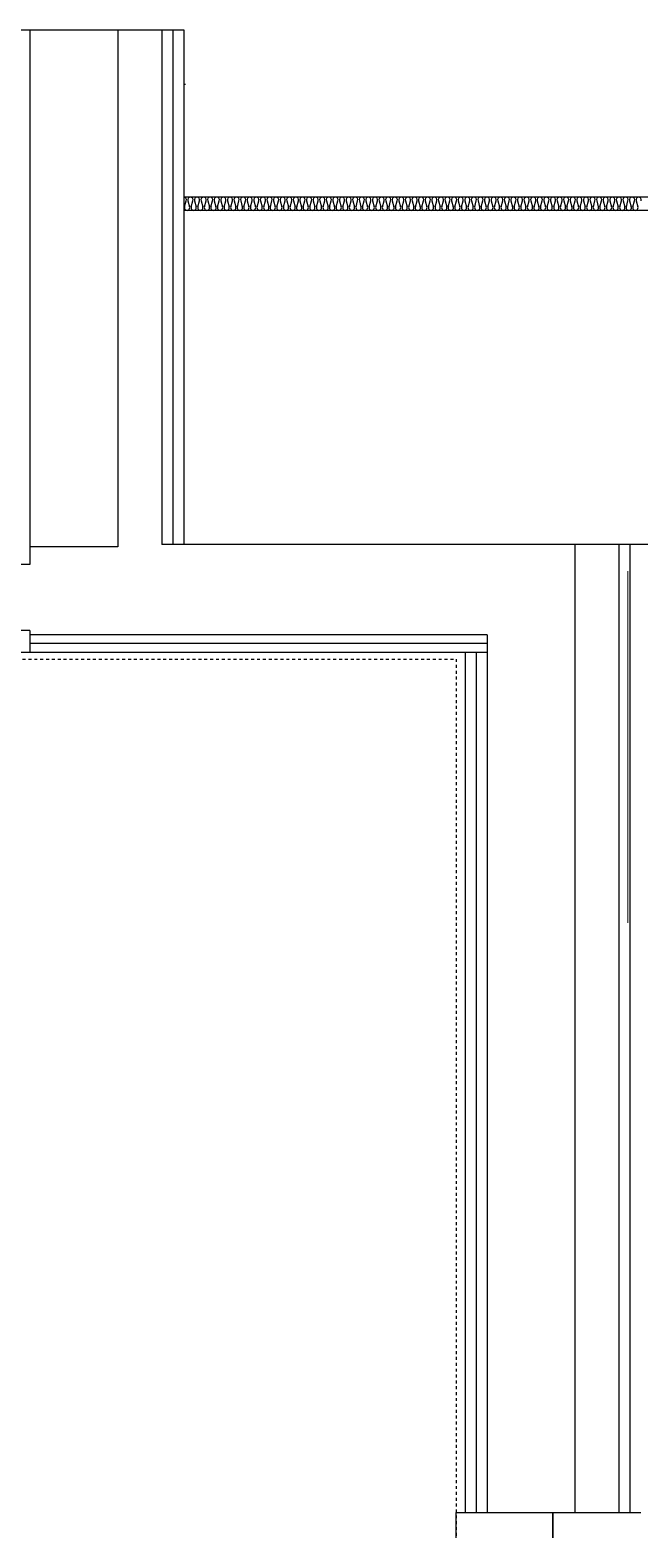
# Model space of a CAD drawing. Header units: millimetres. Extents: x 836 to 24182, y 1037 to 15910.
# Drawn here: x 21476 to 22516, y 8785 to 11342 of the extents above; entities that cross this region are included whole.
import ezdxf

# ---------------------------------------------------------------- set-up
doc = ezdxf.new("R2010")
doc.units = ezdxf.units.MM
doc.linetypes.add('HIDDEN', pattern=[10, 5, -5])
for name, color, linetype in [('전용면적', 30, 'Continuous'), ('주동원본-1$0$A_DRY', 5, 'Continuous'), ('주동원본-1$0$A_INS', 8, 'Continuous'), ('주동원본-1$0$A_STL-2', 34, 'Continuous'), ('주동원본-1$0$A_WIN', 126, 'Continuous'), ('주동원본-1$0$AS_CON', 10, 'Continuous')]:
    doc.layers.add(name, color=color, linetype=linetype)
doc.layers.add('주동원본-1$0$F-FUR', color=6, linetype='Continuous', lineweight=0)

msp = doc.modelspace()

# ---------------------------------------------------------------- linework, layer by layer
msp.add_line((21438.8, 11342.5), (21738.8, 11342.5))
at = {"layer": '전용면적', "linetype": 'HIDDEN'}
for p, q in [((21423.8, 10270), (22203.8, 10270)), ((22203.8, 10270), (22203.8, 3520))]:
    msp.add_line(p, q, dxfattribs=at)
at = {"layer": '주동원본-1$0$A_DRY'}
for p, q in [((21476.3, 11342.5), (21476.3, 10431.2)), ((21701.3, 11342.5), (21701.3, 10465)), ((21738.8, 11342.5), (21738.8, 11035)), ((21738.8, 10465), (21701.3, 10465)), ((22481.3, 10465), (22481.3, 8815)), ((21476.3, 10431.2), (17583.8, 10431.2)), ((21476.3, 10318.7), (17583.8, 10318.7)), ((21476.3, 10318.7), (21476.3, 10281.2)), ((22256.3, 10311.2), (21476.3, 10311.2)), ((22256.3, 10311.2), (22256.3, 8815)), ((21476.3, 10281.2), (17583.8, 10281.2)), ((22256.3, 10281.2), (21476.3, 10281.2)), ((22218.8, 10281.2), (22218.8, 8815))]:
    msp.add_line(p, q, dxfattribs=at)
at = {"layer": '주동원본-1$0$A_DRY', "color": 8}
for p, q in [((21720.1, 11342.5), (21720.1, 10465)), ((22500.1, 10465), (22500.1, 8815)), ((22256.3, 10296.2), (21476.3, 10296.2)), ((22237.6, 10281.2), (22237.6, 8815))]:
    msp.add_line(p, q, dxfattribs=at)
at = {"layer": '주동원본-1$0$A_INS', "ltscale": 0.7}
for p, q in [((21626.3, 11342.5), (21626.3, 10461.2)), ((21740.2, 11041.1), (21743, 11051.4)), ((21745.9, 11051.4), (21748.7, 11041.1)), ((21751.5, 11041.1), (21754.3, 11051.4)), ((21757.1, 11051.4), (21759.9, 11041.1)), ((21762.7, 11041.1), (21765.5, 11051.4)), ((21768.4, 11051.4), (21771.2, 11041.1)), ((21774, 11041.1), (21776.8, 11051.4)), ((21779.6, 11051.4), (21782.4, 11041.1)), ((21785.2, 11041.1), (21788, 11051.4)), ((21790.9, 11051.4), (21793.7, 11041.1)), ((21796.5, 11041.1), (21799.3, 11051.4)), ((21802.1, 11051.4), (21804.9, 11041.1)), ((21807.7, 11041.1), (21810.5, 11051.4)), ((21813.4, 11051.4), (21816.2, 11041.1)), ((21819, 11041.1), (21821.8, 11051.4)), ((21824.6, 11051.4), (21827.4, 11041.1)), ((21830.2, 11041.1), (21833, 11051.4)), ((21835.9, 11051.4), (21838.7, 11041.1)), ((21841.5, 11041.1), (21844.3, 11051.4)), ((21847.1, 11051.4), (21849.9, 11041.1)), ((21852.7, 11041.1), (21855.5, 11051.4)), ((21858.4, 11051.4), (21861.2, 11041.1)), ((21864, 11041.1), (21866.8, 11051.4)), ((21869.6, 11051.4), (21872.4, 11041.1)), ((21875.2, 11041.1), (21878, 11051.4)), ((21880.9, 11051.4), (21883.7, 11041.1)), ((21886.5, 11041.1), (21889.3, 11051.4)), ((21892.1, 11051.4), (21894.9, 11041.1)), ((21897.7, 11041.1), (21900.5, 11051.4)), ((21903.4, 11051.4), (21906.2, 11041.1)), ((21909, 11041.1), (21911.8, 11051.4)), ((21914.6, 11051.4), (21917.4, 11041.1)), ((21920.2, 11041.1), (21923, 11051.4)), ((21925.9, 11051.4), (21928.7, 11041.1)), ((21931.5, 11041.1), (21934.3, 11051.4)), ((21937.1, 11051.4), (21939.9, 11041.1)), ((21942.7, 11041.1), (21945.5, 11051.4)), ((21948.4, 11051.4), (21951.2, 11041.1)), ((21954, 11041.1), (21956.8, 11051.4)), ((21959.6, 11051.4), (21962.4, 11041.1)), ((21965.2, 11041.1), (21968, 11051.4)), ((21970.9, 11051.4), (21973.7, 11041.1)), ((21976.5, 11041.1), (21979.3, 11051.4)), ((21982.1, 11051.4), (21984.9, 11041.1)), ((21987.7, 11041.1), (21990.5, 11051.4)), ((21993.4, 11051.4), (21996.2, 11041.1)), ((21999, 11041.1), (22001.8, 11051.4)), ((22004.6, 11051.4), (22007.4, 11041.1)), ((22010.2, 11041.1), (22013, 11051.4)), ((22015.9, 11051.4), (22018.7, 11041.1)), ((22021.5, 11041.1), (22024.3, 11051.4)), ((22027.1, 11051.4), (22029.9, 11041.1)), ((22032.7, 11041.1), (22035.5, 11051.4)), ((22038.4, 11051.4), (22041.2, 11041.1)), ((22044, 11041.1), (22046.8, 11051.4)), ((22049.6, 11051.4), (22052.4, 11041.1)), ((22055.2, 11041.1), (22058, 11051.4)), ((22060.9, 11051.4), (22063.7, 11041.1)), ((22066.5, 11041.1), (22069.3, 11051.4)), ((22072.1, 11051.4), (22074.9, 11041.1)), ((22077.7, 11041.1), (22080.5, 11051.4)), ((22083.4, 11051.4), (22086.2, 11041.1)), ((22089, 11041.1), (22091.8, 11051.4)), ((22094.6, 11051.4), (22097.4, 11041.1)), ((22100.2, 11041.1), (22103, 11051.4)), ((22105.9, 11051.4), (22108.7, 11041.1)), ((22111.5, 11041.1), (22114.3, 11051.4)), ((22117.1, 11051.4), (22119.9, 11041.1)), ((22122.7, 11041.1), (22125.5, 11051.4)), ((22128.4, 11051.4), (22131.2, 11041.1)), ((22134, 11041.1), (22136.8, 11051.4)), ((22139.6, 11051.4), (22142.4, 11041.1)), ((22145.2, 11041.1), (22148, 11051.4)), ((22150.9, 11051.4), (22153.7, 11041.1)), ((22156.5, 11041.1), (22159.3, 11051.4)), ((22162.1, 11051.4), (22164.9, 11041.1)), ((22167.7, 11041.1), (22170.5, 11051.4)), ((22173.4, 11051.4), (22176.2, 11041.1)), ((22179, 11041.1), (22181.8, 11051.4)), ((22184.6, 11051.4), (22187.4, 11041.1)), ((22190.2, 11041.1), (22193, 11051.4)), ((22195.9, 11051.4), (22198.7, 11041.1)), ((22201.5, 11041.1), (22204.3, 11051.4)), ((22207.1, 11051.4), (22209.9, 11041.1)), ((22212.7, 11041.1), (22215.5, 11051.4)), ((22218.4, 11051.4), (22221.2, 11041.1)), ((22224, 11041.1), (22226.8, 11051.4)), ((22229.6, 11051.4), (22232.4, 11041.1)), ((22235.2, 11041.1), (22238, 11051.4)), ((22240.9, 11051.4), (22243.7, 11041.1)), ((22246.5, 11041.1), (22249.3, 11051.4)), ((22252.1, 11051.4), (22254.9, 11041.1)), ((22257.7, 11041.1), (22260.5, 11051.4)), ((22263.4, 11051.4), (22266.2, 11041.1)), ((22269, 11041.1), (22271.8, 11051.4)), ((22274.6, 11051.4), (22277.4, 11041.1)), ((22280.2, 11041.1), (22283, 11051.4)), ((22285.9, 11051.4), (22288.7, 11041.1)), ((22291.5, 11041.1), (22294.3, 11051.4)), ((22297.1, 11051.4), (22299.9, 11041.1)), ((22302.7, 11041.1), (22305.5, 11051.4)), ((22308.4, 11051.4), (22311.2, 11041.1)), ((22314, 11041.1), (22316.8, 11051.4)), ((22319.6, 11051.4), (22322.4, 11041.1)), ((22325.2, 11041.1), (22328, 11051.4)), ((22330.9, 11051.4), (22333.7, 11041.1)), ((22336.5, 11041.1), (22339.3, 11051.4)), ((22342.1, 11051.4), (22344.9, 11041.1)), ((22347.7, 11041.1), (22350.5, 11051.4)), ((22353.4, 11051.4), (22356.2, 11041.1)), ((22359, 11041.1), (22361.8, 11051.4)), ((22364.6, 11051.4), (22367.4, 11041.1)), ((22370.2, 11041.1), (22373, 11051.4)), ((22375.9, 11051.4), (22378.7, 11041.1)), ((22381.5, 11041.1), (22384.3, 11051.4)), ((22387.1, 11051.4), (22389.9, 11041.1)), ((22392.7, 11041.1), (22395.5, 11051.4)), ((22398.4, 11051.4), (22401.2, 11041.1)), ((22404, 11041.1), (22406.8, 11051.4)), ((22409.6, 11051.4), (22412.4, 11041.1)), ((22415.2, 11041.1), (22418, 11051.4)), ((22420.9, 11051.4), (22423.7, 11041.1)), ((22426.5, 11041.1), (22429.3, 11051.4)), ((22432.1, 11051.4), (22434.9, 11041.1)), ((22437.7, 11041.1), (22440.5, 11051.4)), ((22443.4, 11051.4), (22446.2, 11041.1)), ((22449, 11041.1), (22451.8, 11051.4)), ((22454.6, 11051.4), (22457.4, 11041.1)), ((22460.2, 11041.1), (22463, 11051.4)), ((22465.9, 11051.4), (22468.7, 11041.1)), ((22471.5, 11041.1), (22474.3, 11051.4)), ((22477.1, 11051.4), (22479.9, 11041.1)), ((22482.7, 11041.1), (22485.5, 11051.4)), ((22488.4, 11051.4), (22491.2, 11041.1)), ((22494, 11041.1), (22496.8, 11051.4)), ((22499.6, 11051.4), (22502.4, 11041.1)), ((22505.2, 11041.1), (22508, 11051.4)), ((22510.9, 11051.4), (22513.7, 11041.1)), ((21626.3, 10461.2), (21476.3, 10461.2)), ((22406.3, 10465), (22406.3, 8815))]:
    msp.add_line(p, q, dxfattribs=at)
at = {"layer": '주동원본-1$0$A_INS', "ltscale": 0.5}
msp.add_line((23516.3, 11057.5), (21738.8, 11057.5), dxfattribs=at)
at = {"layer": '주동원본-1$0$A_INS', "ltscale": 0.7}
for centre, start, end in [((21738.8, 11053), 339.2211, 89.9931), ((21750.1, 11053), 90.0069, 200.7789), ((21750.1, 11053), 339.2211, 89.9931), ((21761.3, 11053), 90.0069, 200.7789), ((21761.3, 11053), 339.2211, 89.9931), ((21772.6, 11053), 90.0069, 200.7789), ((21772.6, 11053), 339.2211, 89.9931), ((21783.8, 11053), 90.0069, 200.7789), ((21783.8, 11053), 339.2211, 89.9931), ((21795.1, 11053), 90.0069, 200.7789), ((21795.1, 11053), 339.2211, 89.9931), ((21806.3, 11053), 90.0069, 200.7789), ((21806.3, 11053), 339.2211, 89.9931), ((21817.6, 11053), 90.0069, 200.7789), ((21817.6, 11053), 339.2211, 89.9931), ((21828.8, 11053), 90.0069, 200.7789), ((21828.8, 11053), 339.2211, 89.9931), ((21840.1, 11053), 90.0069, 200.7789), ((21840.1, 11053), 339.2211, 89.9931), ((21851.3, 11053), 90.0069, 200.7789), ((21851.3, 11053), 339.2211, 89.9931), ((21862.6, 11053), 90.0069, 200.7789), ((21862.6, 11053), 339.2211, 89.9931), ((21873.8, 11053), 90.0069, 200.7789), ((21873.8, 11053), 339.2211, 89.9931), ((21885.1, 11053), 90.0069, 200.7789), ((21885.1, 11053), 339.2211, 89.9931), ((21896.3, 11053), 90.0069, 200.7789), ((21896.3, 11053), 339.2211, 89.9931), ((21907.6, 11053), 90.0069, 200.7789), ((21907.6, 11053), 339.2211, 89.9931), ((21918.8, 11053), 90.0069, 200.7789), ((21918.8, 11053), 339.2211, 89.9931), ((21930.1, 11053), 90.0069, 200.7789), ((21930.1, 11053), 339.2211, 89.9931), ((21941.3, 11053), 90.0069, 200.7789), ((21941.3, 11053), 339.2211, 89.9931), ((21952.6, 11053), 90.0069, 200.7789), ((21952.6, 11053), 339.2211, 89.9931), ((21963.8, 11053), 90.0069, 200.7789), ((21963.8, 11053), 339.2211, 89.9931), ((21975.1, 11053), 90.0069, 200.7789), ((21975.1, 11053), 339.2211, 89.9931), ((21986.3, 11053), 90.0069, 200.7789), ((21986.3, 11053), 339.2211, 89.9931), ((21997.6, 11053), 90.0069, 200.7789), ((21997.6, 11053), 339.2211, 89.9931), ((22008.8, 11053), 90.0069, 200.7789), ((22008.8, 11053), 339.2211, 89.9931), ((22020.1, 11053), 90.0069, 200.7789), ((22020.1, 11053), 339.2211, 89.9931), ((22031.3, 11053), 90.0069, 200.7789), ((22031.3, 11053), 339.2211, 89.9931), ((22042.6, 11053), 90.0069, 200.7789), ((22042.6, 11053), 339.2211, 89.9931), ((22053.8, 11053), 90.0069, 200.7789), ((22053.8, 11053), 339.2211, 89.9931), ((22065.1, 11053), 90.0069, 200.7789), ((22065.1, 11053), 339.2211, 89.9931), ((22076.3, 11053), 90.0069, 200.7789), ((22076.3, 11053), 339.2211, 89.9931), ((22087.6, 11053), 90.0069, 200.7789), ((22087.6, 11053), 339.2211, 89.9931), ((22098.8, 11053), 90.0069, 200.7789), ((22098.8, 11053), 339.2211, 89.9931), ((22110.1, 11053), 90.0069, 200.7789), ((22110.1, 11053), 339.2211, 89.9931), ((22121.3, 11053), 90.0069, 200.7789), ((22121.3, 11053), 339.2211, 89.9931), ((22132.6, 11053), 90.0069, 200.7789), ((22132.6, 11053), 339.2211, 89.9931), ((22143.8, 11053), 90.0069, 200.7789), ((22143.8, 11053), 339.2211, 89.9931), ((22155.1, 11053), 90.0069, 200.7789), ((22155.1, 11053), 339.2211, 89.9931), ((22166.3, 11053), 90.0069, 200.7789), ((22166.3, 11053), 339.2211, 89.9931), ((22177.6, 11053), 90.0069, 200.7789), ((22177.6, 11053), 339.2211, 89.9931), ((22188.8, 11053), 90.0069, 200.7789), ((22188.8, 11053), 339.2211, 89.9931), ((22200.1, 11053), 90.0069, 200.7789), ((22200.1, 11053), 339.2211, 89.9931), ((22211.3, 11053), 90.0069, 200.7789), ((22211.3, 11053), 339.2211, 89.9931), ((22222.6, 11053), 90.0069, 200.7789), ((22222.6, 11053), 339.2211, 89.9931), ((22233.8, 11053), 90.0069, 200.7789), ((22233.8, 11053), 339.2211, 89.9931), ((22245.1, 11053), 90.0069, 200.7789), ((22245.1, 11053), 339.2211, 89.9931), ((22256.3, 11053), 90.0069, 200.7789), ((22256.3, 11053), 339.2211, 89.9931), ((22267.6, 11053), 90.0069, 200.7789), ((22267.6, 11053), 339.2211, 89.9931), ((22278.8, 11053), 90.0069, 200.7789), ((22278.8, 11053), 339.2211, 89.9931), ((22290.1, 11053), 90.0069, 200.7789), ((22290.1, 11053), 339.2211, 89.9931), ((22301.3, 11053), 90.0069, 200.7789), ((22301.3, 11053), 339.2211, 89.9931), ((22312.6, 11053), 90.0069, 200.7789), ((22312.6, 11053), 339.2211, 89.9931), ((22323.8, 11053), 90.0069, 200.7789), ((22323.8, 11053), 339.2211, 89.9931), ((22335.1, 11053), 90.0069, 200.7789), ((22335.1, 11053), 339.2211, 89.9931), ((22346.3, 11053), 90.0069, 200.7789), ((22346.3, 11053), 339.2211, 89.9931), ((22357.6, 11053), 90.0069, 200.7789), ((22357.6, 11053), 339.2211, 89.9931), ((22368.8, 11053), 90.0069, 200.7789), ((22368.8, 11053), 339.2211, 89.9931), ((22380.1, 11053), 90.0069, 200.7789), ((22380.1, 11053), 339.2211, 89.9931), ((22391.3, 11053), 90.0069, 200.7789), ((22391.3, 11053), 339.2211, 89.9931), ((22402.6, 11053), 90.0069, 200.7789), ((22402.6, 11053), 339.2211, 89.9931), ((22413.8, 11053), 90.0069, 200.7789), ((22413.8, 11053), 339.2211, 89.9931), ((22425.1, 11053), 90.0069, 200.7789), ((22425.1, 11053), 339.2211, 89.9931), ((22436.3, 11053), 90.0069, 200.7789), ((22436.3, 11053), 339.2211, 89.9931), ((22447.6, 11053), 90.0069, 200.7789), ((22447.6, 11053), 339.2211, 89.9931), ((22458.8, 11053), 90.0069, 200.7789), ((22458.8, 11053), 339.2211, 89.9931), ((22470.1, 11053), 90.0069, 200.7789), ((22470.1, 11053), 339.2211, 89.9931), ((22481.3, 11053), 90.0069, 200.7789), ((22481.3, 11053), 339.2211, 89.9931), ((22492.6, 11053), 90.0069, 200.7789), ((22492.6, 11053), 339.2211, 89.9931), ((22503.8, 11053), 90.0069, 200.7789), ((22503.8, 11053), 339.2211, 89.9931), ((22515.1, 11053), 90.0069, 200.7789), ((22515.1, 11053), 339.2211, 89.9931), ((21744.5, 11039.5), 159.2142, 20.7858), ((21755.7, 11039.5), 159.2142, 20.7858), ((21767, 11039.5), 159.2142, 20.7858), ((21778.2, 11039.5), 159.2142, 20.7858), ((21789.5, 11039.5), 159.2142, 20.7858), ((21800.7, 11039.5), 159.2142, 20.7858), ((21812, 11039.5), 159.2142, 20.7858), ((21823.2, 11039.5), 159.2142, 20.7858), ((21834.5, 11039.5), 159.2142, 20.7858), ((21845.7, 11039.5), 159.2142, 20.7858), ((21857, 11039.5), 159.2142, 20.7858), ((21868.2, 11039.5), 159.2142, 20.7858), ((21879.5, 11039.5), 159.2142, 20.7858), ((21890.7, 11039.5), 159.2142, 20.7858), ((21902, 11039.5), 159.2142, 20.7858), ((21913.2, 11039.5), 159.2142, 20.7858), ((21924.5, 11039.5), 159.2142, 20.7858), ((21935.7, 11039.5), 159.2142, 20.7858), ((21947, 11039.5), 159.2142, 20.7858), ((21958.2, 11039.5), 159.2142, 20.7858), ((21969.5, 11039.5), 159.2142, 20.7858), ((21980.7, 11039.5), 159.2142, 20.7858), ((21992, 11039.5), 159.2142, 20.7858), ((22003.2, 11039.5), 159.2142, 20.7858), ((22014.5, 11039.5), 159.2142, 20.7858), ((22025.7, 11039.5), 159.2142, 20.7858), ((22037, 11039.5), 159.2142, 20.7858), ((22048.2, 11039.5), 159.2142, 20.7858), ((22059.5, 11039.5), 159.2142, 20.7858), ((22070.7, 11039.5), 159.2142, 20.7858), ((22082, 11039.5), 159.2142, 20.7858), ((22093.2, 11039.5), 159.2142, 20.7858), ((22104.5, 11039.5), 159.2142, 20.7858), ((22115.7, 11039.5), 159.2142, 20.7858), ((22127, 11039.5), 159.2142, 20.7858), ((22138.2, 11039.5), 159.2142, 20.7858), ((22149.5, 11039.5), 159.2142, 20.7858), ((22160.7, 11039.5), 159.2142, 20.7858), ((22172, 11039.5), 159.2142, 20.7858), ((22183.2, 11039.5), 159.2142, 20.7858), ((22194.5, 11039.5), 159.2142, 20.7858), ((22205.7, 11039.5), 159.2142, 20.7858), ((22217, 11039.5), 159.2142, 20.7858), ((22228.2, 11039.5), 159.2142, 20.7858), ((22239.5, 11039.5), 159.2142, 20.7858), ((22250.7, 11039.5), 159.2142, 20.7858), ((22262, 11039.5), 159.2142, 20.7858), ((22273.2, 11039.5), 159.2142, 20.7858), ((22284.5, 11039.5), 159.2142, 20.7858), ((22295.7, 11039.5), 159.2142, 20.7858), ((22307, 11039.5), 159.2142, 20.7858), ((22318.2, 11039.5), 159.2142, 20.7858), ((22329.5, 11039.5), 159.2142, 20.7858), ((22340.7, 11039.5), 159.2142, 20.7858), ((22352, 11039.5), 159.2142, 20.7858), ((22363.2, 11039.5), 159.2142, 20.7858), ((22374.5, 11039.5), 159.2142, 20.7858), ((22385.7, 11039.5), 159.2142, 20.7858), ((22397, 11039.5), 159.2142, 20.7858), ((22408.2, 11039.5), 159.2142, 20.7858), ((22419.5, 11039.5), 159.2142, 20.7858), ((22430.7, 11039.5), 159.2142, 20.7858), ((22442, 11039.5), 159.2142, 20.7858), ((22453.2, 11039.5), 159.2142, 20.7858), ((22464.5, 11039.5), 159.2142, 20.7858), ((22475.7, 11039.5), 159.2142, 20.7858), ((22487, 11039.5), 159.2142, 20.7858), ((22498.2, 11039.5), 159.2142, 20.7858), ((22509.5, 11039.5), 159.2142, 20.7858)]:
    msp.add_arc(centre, 4.5, start, end, dxfattribs=at)
at = {"layer": '주동원본-1$0$A_STL-2'}
for p, q in [((21741.6, 11249.5), (21738.8, 11249.5)), ((21741.6, 11057.5), (21738.8, 11057.5))]:
    msp.add_line(p, q, dxfattribs=at)
at = {"layer": '주동원본-1$0$A_WIN', "linetype": 'Continuous'}
for p, q in [((22203.8, 8755), (22203.8, 8815)), ((22203.8, 8815), (22368.8, 8815)), ((22368.8, 8815), (22368.8, 8755)), ((22368.8, 8755), (22368.8, 8815)), ((22368.8, 8815), (22518.8, 8815))]:
    msp.add_line(p, q, dxfattribs=at)
at = {"layer": '주동원본-1$0$AS_CON', "ltscale": 0.5}
for p, q in [((23538.8, 11035), (21738.8, 11035)), ((21738.8, 11035), (21738.8, 10465)), ((23868.8, 10465), (21738.8, 10465))]:
    msp.add_line(p, q, dxfattribs=at)
at = {"layer": '주동원본-1$0$F-FUR'}
msp.add_line((22496.3, 10420), (22496.3, 9820), dxfattribs=at)

doc.saveas('drawing.dxf')
